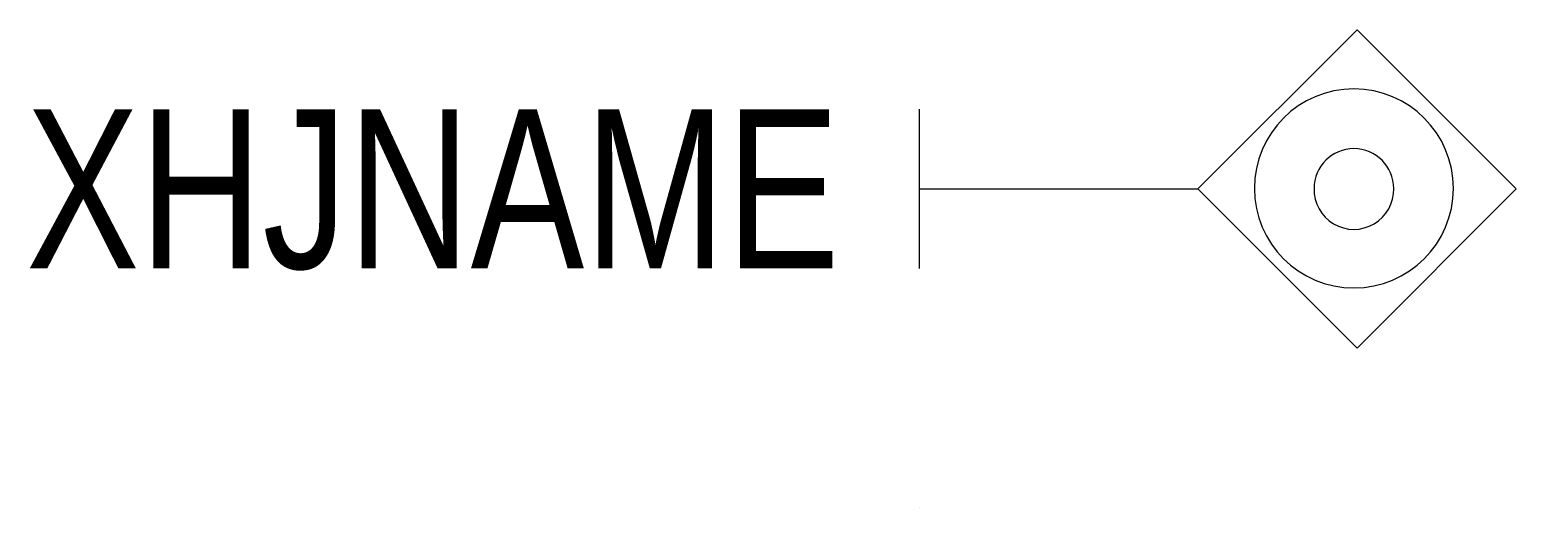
# Model space of a CAD drawing. Extents: x -11.2 to 7.5, y 0 to 6.
import ezdxf
from ezdxf.enums import TextEntityAlignment as Align

# ---------------------------------------------------------------- set-up
doc = ezdxf.new("R2010")
doc.units = 0
doc.layers.get('0').update_dxf_attribs({"linetype": 'CONTINUOUS'})

msp = doc.modelspace()

# ---------------------------------------------------------------- linework, layer by layer
msp.add_line((0, 0.001), (0, -0.001))
msp.add_lwpolyline([(3.5, 4), (5.5, 6), (7.5, 4), (5.5, 2)], close=True)
at = {"color": 7}
for points in [[(4.21, 4.006, 1), (6.71, 4.006, 1)], [(4.96, 4.006, 1.029095), (5.96, 4.006, 1)]]:
    msp.add_lwpolyline(points, format="xyb", close=True, dxfattribs=at)
for points in [[(0, 5), (0, 3)], [(0, 4), (3.5, 4)]]:
    msp.add_lwpolyline(points)

# ---------------------------------------------------------------- texts
at = {"width": 0.8}
msp.add_attdef('XHJNAME', text='FX2', height=2, dxfattribs=at).set_placement((-1, 3), align=Align.RIGHT)

doc.saveas('drawing.dxf')
